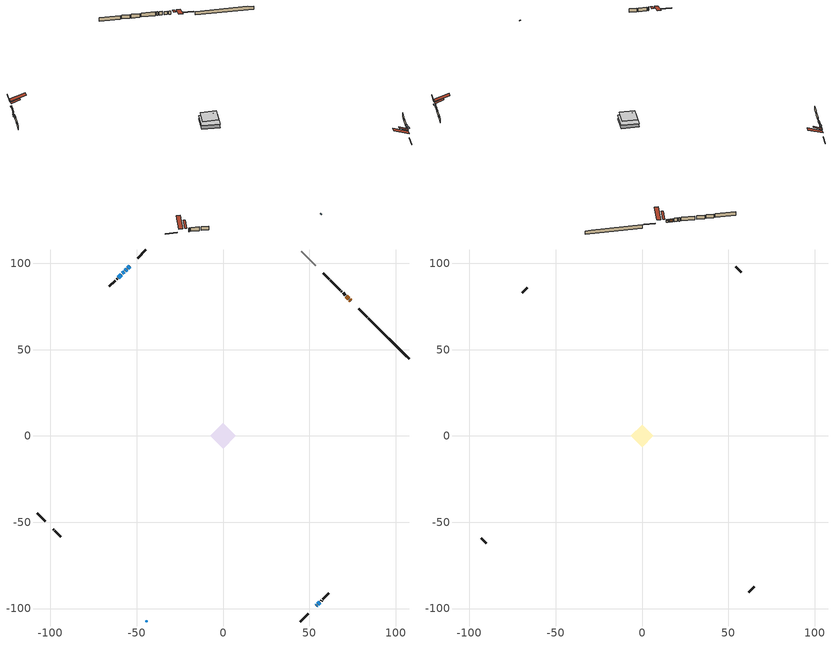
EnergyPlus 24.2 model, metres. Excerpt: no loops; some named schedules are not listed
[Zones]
conditioned space
 floor adiabatic (AdiabaticFloorConstruction): -7.49,0 0,7.49 7.49,0 0,-7.49 z0.45
 floor foundation (Slab1 construction): -7.49,0 0,7.49 7.49,0 0,-7.49 z-1.91
 wall outside (RimJoist1 construction): 44.65,-107.78 49.48,-102.95 / -107.78,-44.65 -102.95,-49.48 / -44.65,107.78 -49.48,102.95 / 83.53,68.9 78.69,73.74 z0.45:0.75
 wall outside (AdiabaticWallConstruction 1): 72.77,79.66 71.46,80.98 z0.45:2.48
 wall outside (AdiabaticWallConstruction): -54.08,98.35 -55.11,97.32 z0.45:1.59; -55.76,96.67 -56.57,95.86 z0.45:2.2; -57.23,95.2 -58.25,94.18 z0.45:1.47; 54.08,-98.35 54.26,-98.17 z0.45:2.48; 54.92,-97.51 56.14,-96.29 z0.45:2.18; -58.91,93.52 -60.71,91.72 z0.45:0.81
 wall outside (Wall2 construction): 56.8,-95.63 57.11,-95.32 / -98.35,-54.08 -98.04,-54.39 / -61.37,91.07 -61.67,90.76 / 68.9,83.53 68.59,83.84 z0.45:2.89
 wall outside (Wall4 construction): 57.77,-94.67 61.21,-91.22 / -97.38,-55.05 -93.94,-58.49 / -62.33,90.1 -65.77,86.66 / 61.57,90.86 58.13,94.3 z0.45:2.89
 wall foundation (FoundationWall1 construction): 84.18,68.25,-1.91 84.18,68.25,0.45 105.42,47.01,0.45 105.42,47.01,0.18 107.78,44.65,0.18 107.78,44.65,-1.91
 wall othersidecoefficients (AdiabaticWallConstruction 1): 74.09,78.34 73.43,79 z0.45:2.48
 wall othersidecoefficients (Wall1 construction): 70.8,81.63 69.56,82.87 z0.45:2.89
 wall othersidecoefficients (Wall3 construction): 67.94,84.49 62.23,90.2 z0.45:2.89
 wall adiabatic (Wall7 construction): 53.72,98.71 45.3,107.13 z0.45:2.89
 window (WindowConstruction): -54.08,98.35 -55.11,97.32 z0.45:1.59
 window (WindowConstruction 1): -55.76,96.67 -56.57,95.86 z0.45:2.2
 window (WindowConstruction 2): -57.23,95.2 -58.25,94.18 z0.45:1.46
 window (WindowConstruction 3): 54.08,-98.35 54.26,-98.17 z0.45:2.48
 window (WindowConstruction 4): 54.92,-97.51 56.14,-96.29 z0.45:2.18
 window (WindowConstruction 5): -58.91,93.52 -60.71,91.72 z0.45:0.81
 door inside (Door): 74.09,78.34 73.43,79 z0.45:2.48
 door (Door 1): 72.77,79.66 71.46,80.97 z0.45:2.48
 ceiling adiabatic (AdiabaticFloorConstruction): 0,-7.49 7.49,0 0,7.49 -7.49,0 z0.45
 roof outside (AdiabaticRoofConstruction): -43.94,-107.79,2.89 -43.94,-107.11,3.11 -44.65,-107.11,3.11 -44.65,-107.79,2.89
 skylight (SkylightConstruction): -43.94,-107.78,2.89 -43.94,-107.11,3.11 -44.65,-107.11,3.11 -44.65,-107.78,2.89
attic - vented
 floor to conditioned space (Floor1 construction Reversed): -6.47,0 0,6.47 6.47,0 0,-6.47 z2.89
 floor to conditioned space (Floor2 construction Reversed): -3.76,0 0,3.76 3.76,0 0,-3.76 z2.89
 wall outside (Wall5 construction): 61.87,-90.57 64.96,-87.47 / -93.28,-59.15 -90.18,-62.25 / -66.43,86 -69.53,82.9 / 57.47,94.96 54.37,98.06 z0.45:2.89
 roof outside (Roof1 construction): 51.8,-100.63,2.89 45.5,-94.32,5.86 43.84,-95.98,5.86 50.14,-102.29,2.89; -100.63,-51.8,2.89 -94.32,-45.5,5.86 -95.98,-43.84,5.86 -102.29,-50.14,2.89; -51.8,100.63,2.89 -45.5,94.32,5.86 -43.84,95.98,5.86 -50.14,102.29,2.89; 76.37,76.06,2.89 70.07,69.76,5.86 71.73,68.09,5.86 78.03,74.4,2.89
 roof outside (Roof2 construction): 53.43,-99,2.89 49.86,-95.43,4.99 48.89,-96.4,4.99 52.46,-99.97,2.89; -99,-53.43,2.89 -95.43,-49.86,4.99 -96.4,-48.89,4.99 -99.97,-52.46,2.89; -53.43,99,2.89 -49.86,95.43,4.99 -48.89,96.4,4.99 -52.46,99.97,2.89; 74.75,77.68,2.89 71.18,74.11,4.99 72.14,73.15,4.99 75.71,76.72,2.89
shading: -55.21,97.22 -53.98,98.45 -54.41,98.88 -55.64,97.65 z1.74; -56.68,95.75 -55.66,96.77 -56.09,97.2 -57.11,96.18 z2.35; -58.68,93.75 -56.8,95.63 -57.01,95.84 -58.9,93.96 z2.07; 54.59,-97.84 53.76,-98.67 54.62,-99.53 55.45,-98.7 z2.94; 56.57,-95.86 54.49,-97.94 54.92,-98.37 57,-96.29 z2.79; -60.81,91.62 -58.8,93.63 -59.24,94.06 -61.24,92.05 z0.96
[Building]
Building 1: Terrain=Suburbs
[Site:Location]
Edmonton Intl AP_AB: Latitude {deg}=53.31; Longitude {deg}=-113.58; Time Zone {hr}=-7; Elevation {m}=723; Keep Site Location Information=Yes
[Site:GroundTemperature:Shallow]
-1.56185, -3.61833, -3.78302, -2.80711, 1.11059, 5.01004, 8.39065, 10.5322, 10.7141, 8.97234, 5.67794, 1.89811
[Site:WaterMainsTemperature]
Calculation Method=Schedule; Temperature Schedule=mains temperature schedule
[Material] Roughness=Rough; Thermal Absorptance=0.9
Name | Thickness {m} | Conductivity {W/m-K} | Density {kg/m3} | Specific Heat {J/kg-K} | Solar Absorptance | Visible Absorptance
asphalt or fiberglass shingles | 0.00635 | 0.162714 | 1121.4 | 1465.45 | 0.4 | 0.4
asphalt or fiberglass shingles 1 | 0.00635 | 0.162714 | 1121.4 | 1465.45 | 0.7 | 0.7
ceiling loosefill ins | 0.254 | 0.0480833 | 16.02 | 1046.75 | 0.7 | 0.7
ceiling stud and cavity | 0.1397 | 0.119125 | 65.682 | 1177.47 | 0.7 | 0.7
ceiling stud and cavity 1 | 0.1397 | 0.171725 | 65.682 | 1177.47 | 0.7 | 0.7
concrete 4.0 in. | 0.1016 | 1.803125 | 2242.8 | 837.4 | 0.7 | 0.7
concrete 8.0 in. | 0.2032 | 1.803125 | 2242.8 | 837.4 | 0.7 | 0.7
door material | 0.04445 | 0.0493698 | 512.64 | 1214.23 | 0.7 | 0.7
door material 1 | 0.04445 | 0.0451087 | 512.64 | 1214.23 | 0.7 | 0.7
exterior vertical ins | 0.0457286 | 0.029427 | 32.04 | 1214.23 | 0.7 | 0.7
floor covering | 0.0127 | 0.0433444 | 54.468 | 1339.84 | 0.6 | 0.6
floor rigid ins; roof rigid ins; wall rigid ins 2 | 0.512978 | 0.029427 | 32.04 | 1214.23 | 0.7 | 0.7
floor stud and cavity | 0.1397 | 1.75129 | 37.0049 | 1207.88 | 0.7 | 0.7
furniture material conditioned space 1 | 0.1524 | 0.115458 | 640.8 | 1214.23 | 0.6 | 0.6
gypsum board | 0.0127 | 0.160291 | 801 | 837.4 | 0.6 | 0.6
gypsum board 1 | 0.0127 | 0.160291 | 801 | 837.4 | 0.7 | 0.7
osb sheathing 0.5 in. | 0.0127 | 0.115458 | 512.64 | 1214.23 | 0.7 | 0.7
osb sheathing 0.75 in. | 0.01905 | 0.115458 | 512.64 | 1214.23 | 0.7 | 0.7
osb sheathing 2.0 in. | 0.0508 | 0.115458 | 512.64 | 1214.23 | 0.7 | 0.7
rim joist stud and cavity | 0.0508 | 0.029095 | 125.044 | 1163.47 | 0.6 | 0.6
roof stud and cavity | 0.18415 | 1.78685 | 37.0049 | 1207.88 | 0.6 | 0.6
wall rigid ins | 0.051816 | 0.029427 | 32.04 | 1214.23 | 0.4 | 0.4
wall rigid ins 1 | 0.051816 | 0.029427 | 32.04 | 1214.23 | 0.7 | 0.7
wall stud and cavity | 0.1397 | 0.380452 | 139.0536 | 1170.24 | 0.7 | 0.7
wall stud and cavity 1 | 0.1397 | 0.443252 | 139.0536 | 1170.24 | 0.7 | 0.7
wall stud and cavity 2 | 0.1397 | 0.203672 | 139.0536 | 1170.24 | 0.7 | 0.7
wall stud and cavity 3 | 0.1397 | 0.239698 | 139.0536 | 1170.24 | 0.7 | 0.7
wall stud and cavity 4 | 0.0889 | 6.9971 | 50.32683 | 1063.81 | 0.6 | 0.6
wall stud and cavity 5 | 0.1397 | 0.187322 | 139.0536 | 1170.24 | 0.7 | 0.7
wall stud and cavity 6 | 0.0889 | 0.380278 | 52.3479 | 1209.89 | 0.7 | 0.7
wall stud and cavity 7 | 0.0889 | 0.391764 | 83.0341 | 1211.67 | 0.7 | 0.7
wood siding | 0.0254 | 0.102417 | 544.68 | 1172.36 | 0.4 | 0.4
wood siding 1 | 0.00254 | 0.102417 | 544.68 | 1172.36 | 0.4 | 0.4
wood siding 2; wood siding 3; wood siding 4 | 0.0254 | 0.102417 | 544.68 | 1172.36 | 0.7 | 0.7
[WindowMaterial:SimpleGlazingSystem]
Name | U-Factor {W/m2-K} | Solar Heat Gain Coefficient
SkylightMaterial | 4.01772 | 0.27
WindowMaterial | 2.20817 | 0.54
WindowMaterial 1 | 2.09007 | 0.63
WindowMaterial 2 | 2.21783 | 0.53
WindowMaterial 3 | 2.25246 | 0.47
WindowMaterial 4 | 2.07474 | 0.65
WindowMaterial 5 | 5.89604 | 0.46
[Construction]
AdiabaticFloorConstruction: floor stud and cavity, floor rigid ins, osb sheathing 0.75 in., floor covering
AdiabaticRoofConstruction: asphalt or fiberglass shingles 1, roof rigid ins, osb sheathing 0.75 in., roof stud and cavity
AdiabaticWallConstruction: wood siding 3, wall rigid ins 2, wall stud and cavity 6, gypsum board
AdiabaticWallConstruction 1: wood siding 4, wall rigid ins 2, wall stud and cavity 6, gypsum board
Door: door material
Door 1: door material 1
Floor1 construction Reversed: gypsum board, ceiling stud and cavity, ceiling loosefill ins
Floor2 construction Reversed: gypsum board, ceiling stud and cavity 1, ceiling loosefill ins
FoundationWall1 construction: concrete 8.0 in., gypsum board 1
furniture construction conditioned space 1: furniture material conditioned space 1
PartitionWallConstruction: gypsum board, wall stud and cavity 7, gypsum board
RimJoist1 construction: wood siding 2, osb sheathing 2.0 in., rim joist stud and cavity
Roof1 construction; Roof2 construction: asphalt or fiberglass shingles
SkylightConstruction: SkylightMaterial
Slab1 construction: concrete 4.0 in.
Wall1 construction: wall rigid ins, osb sheathing 0.5 in., wall stud and cavity, gypsum board
Wall2 construction: wood siding, wall rigid ins 1, osb sheathing 0.5 in., wall stud and cavity 1, gypsum board
Wall3 construction: wall rigid ins, osb sheathing 0.5 in., wall stud and cavity 2, gypsum board
Wall4 construction: wood siding, wall rigid ins 1, osb sheathing 0.5 in., wall stud and cavity 3, gypsum board
Wall5 construction: wood siding 1, wall stud and cavity 4
Wall7 construction: wall rigid ins, osb sheathing 0.5 in., wall stud and cavity 5, gypsum board
WindowConstruction: WindowMaterial
WindowConstruction 1: WindowMaterial 1
WindowConstruction 2: WindowMaterial 2
WindowConstruction 3: WindowMaterial 3
WindowConstruction 4: WindowMaterial 4
WindowConstruction 5: WindowMaterial 5
[Zone] Multiplier=1; Part of Total Floor Area=Yes
Name | Volume {m3}
attic - vented | 69.8199
conditioned space | 583.7
[Space]
Name | Zone | Volume {m3}
attic - vented 1 | attic - vented | 69.8199
conditioned space 1 | conditioned space | 583.7
[ZoneInfiltration:EffectiveLeakageArea]
infil attic - vented 1: Zone or Space=attic - vented 1; Schedule=Always On Discrete; Effective Air Leakage Area {cm2}=3895.31; Stack Coefficient=0.000376243; Wind Coefficient=1.31055e-05
[ZoneMixing]
whole house fan mix: Zone or Space=attic - vented; Schedule=Always On Continuous; Design Flow Rate Calculation Method=Flow/Zone; Design Flow Rate {m3/s}=0; Source Zone or Space=conditioned space
[SurfaceProperty:ExposedFoundationPerimeter]
Slab1: Exposed Perimeter Calculation Method=TotalExposedPerimeter; Total Exposed Perimeter {m}=33.376
[SurfaceProperty:OtherSideCoefficients]
other non-freezing space: Combined Convective/Radiative Film Coefficient {W/m2-K}=8.35; Constant Temperature Coefficient=1; External Dry-Bulb Temperature Coefficient=0; Ground Temperature Coefficient=0; Wind Speed Coefficient=0; Zone Air Temperature Coefficient=0; Constant Temperature Schedule=other non-freezing space; Previous Other Side Temperature Coefficient=0
[InternalMass] Zone or ZoneList=conditioned space; Space or SpaceList=conditioned space 1
Name | Construction | Surface Area {m2}
furniture mass conditioned space 1 | furniture construction conditioned space 1 | 89.6797
partition wall mass | PartitionWallConstruction | 224.199
[Lights]
interior lighting: Zone or ZoneList or Space or SpaceList=conditioned space 1; Schedule=interior lighting schedule; Design Level Calculation Method=LightingLevel; Lighting Level {W}=343.2; Return Air Fraction=0; Fraction Radiant=0.6; Fraction Visible=0.2; Fraction Replaceable=1
[People]
occupants: Zone or ZoneList or Space or SpaceList=conditioned space 1; Number of People Schedule=occupants schedule; Number of People Calculation Method=People; Number of People=3; Fraction Radiant=0.314171; Sensible Heat Fraction=0.56303; Activity Level Schedule=occupants activity schedule; Carbon Dioxide Generation Rate {m3/s-W}=0; Enable ASHRAE 55 Comfort Warnings=No; Mean Radiant Temperature Calculation Type=EnclosureAveraged
[ElectricEquipment] Zone or ZoneList or Space or SpaceList=conditioned space 1; Design Level Calculation Method=EquipmentLevel
Name | Schedule | Design Level {W} | Fraction Latent | Fraction Radiant | Fraction Lost
clothes dryer | clothes dryer schedule | 140.772 | 0.015 | 0.081 | 0.85
clothes washer | clothes washer schedule | 32.1985 | 0.03 | 0.162 | 0.7
cooking range | cooking range schedule | 208.969 | 0.08 | 0.432 | 0.2
dishwasher | dishwasher schedule | 66.8632 | 0.3 | 0.18 | 0.4
fridge | fridge schedule | 72.9452 | 0 | 0.6 | 0
mech vent bath fan 0 | mech vent bath fan 0 schedule | 50.2 | 0 | 0 | 1
mech vent bath fan 1 | mech vent bath fan 1 schedule | 50.2 | 0 | 0 | 1
mech vent house fan | mech vent house fan schedule | 0 | 0 | 0 | 1
mech vent house fan cfis | mech vent house fan cfis schedule | 0 | 0 | 0 | 0
mech vent range fan 0 | mech vent range fan 0 schedule | 57 | 0 | 0 | 1
misc plug loads | misc plug loads schedule | 494.7 | 0.045 | 0.513 | 0.1
whole house fan | Always On Discrete | 0 | 0 | 0 | 1
[OtherEquipment] Zone or ZoneList or Space or SpaceList=conditioned space 1; Design Level Calculation Method=EquipmentLevel
Name | Fuel Type | Schedule | Design Level {W} | Fraction Latent | Fraction Radiant | Fraction Lost
clothes dryer 1 | Electricity | clothes dryer schedule | 0 | 0.015 | 0.081 | 0.85
cooking range 1 | Electricity | cooking range schedule | 0 | 0.08 | 0.432 | 0.2
general water use latent | None | general water use schedule | 59.3978 | 1 | 0 | 0
general water use sensible | None | general water use schedule | -58.539 | 0 | 0.6 | 0
mech vent house fan latent load | None | Always On Discrete | 0 | 1 | 0 | 0
mech vent house fan sensible load | None | Always On Discrete | 0 | 0 | 0 | 0
water heater energy adjustment1 | NaturalGas | Always On Discrete | 0.01 | 0 | 0 | 1
[ZoneInfiltration:DesignFlowRate] Zone or ZoneList or Space or SpaceList=conditioned space 1; Schedule=Always On Discrete; Design Flow Rate Calculation Method=Flow/Zone; Design Flow Rate {m3/s}=0
infil flow; natural vent flow; whole house fan flow
[Foundation:Kiva]
Foundation Kiva 1: Initial Indoor Air Temperature {C}=18; Wall Height Above Grade {m}=0.450007; Wall Depth Below Slab {m}=0.2032; Custom Block Material Name 1=exterior vertical ins; Custom Block Depth 1 {m}=2.36001; Custom Block X Position 1 {m}=0.2159; Custom Block Z Position 1 {m}=0
[Foundation:Kiva:Settings]
Soil Conductivity {W/m-K}=0.849921; Soil Density {kg/m3}=1842.3; Soil Specific Heat {J/kg-K}=418.7; Ground Solar Absorptivity=0.9; Ground Thermal Absorptivity=0.9; Ground Surface Roughness {m}=0.03; Far-Field Width {m}=40; Deep-Ground Boundary Condition=ZeroFlux; Deep-Ground Depth {m}=40; Minimum Cell Dimension {m}=0.2; Maximum Cell Growth Coefficient=3; Simulation Timestep=Timestep
[Exterior:Lights]
exterior lighting: Schedule=exterior lighting schedule; Design Level {W}=75.6
[Schedule:Constant]
Name | Hourly Value
Always On Continuous; mech vent house fan schedule; mech vent house fan cfis schedule; Always On Discrete | 1
other non-freezing space; fridge schedule | 0
occupants activity schedule | 117.228
[Schedule:Week:Daily]
interior lighting schedule Week Rule - Jan1-Jan27: interior lighting schedule day, interior lighting schedule day, interior lighting schedule day, interior lighting schedule day, interior lighting schedule day, interior lighting schedule day, interior lighting schedule day, interior lighting schedule default day, interior lighting schedule default day, interior lighting schedule default day, interior lighting schedule default day, interior lighting schedule default day
interior lighting schedule Week Rule - Jan28-Feb3: interior lighting schedule day, interior lighting schedule day, interior lighting schedule day, interior lighting schedule day, interior lighting schedule day 1, interior lighting schedule day 1, interior lighting schedule day 1, interior lighting schedule default day, interior lighting schedule default day, interior lighting schedule default day, interior lighting schedule default day, interior lighting schedule default day
interior lighting schedule Week Rule - Feb4-Feb24: interior lighting schedule day 1, interior lighting schedule day 1, interior lighting schedule day 1, interior lighting schedule day 1, interior lighting schedule day 1, interior lighting schedule day 1, interior lighting schedule day 1, interior lighting schedule default day, interior lighting schedule default day, interior lighting schedule default day, interior lighting schedule default day, interior lighting schedule default day
interior lighting schedule Week Rule - Feb25-Mar3: interior lighting schedule day 1, interior lighting schedule day 1, interior lighting schedule day 1, interior lighting schedule day 1, interior lighting schedule day 2, interior lighting schedule day 2, interior lighting schedule day 2, interior lighting schedule default day, interior lighting schedule default day, interior lighting schedule default day, interior lighting schedule default day, interior lighting schedule default day
interior lighting schedule Week Rule - Mar4-Mar31: interior lighting schedule day 2, interior lighting schedule day 2, interior lighting schedule day 2, interior lighting schedule day 2, interior lighting schedule day 2, interior lighting schedule day 2, interior lighting schedule day 2, interior lighting schedule default day, interior lighting schedule default day, interior lighting schedule default day, interior lighting schedule default day, interior lighting schedule default day
interior lighting schedule Week Rule - Apr1-Apr28: interior lighting schedule day 3, interior lighting schedule day 3, interior lighting schedule day 3, interior lighting schedule day 3, interior lighting schedule day 3, interior lighting schedule day 3, interior lighting schedule day 3, interior lighting schedule default day, interior lighting schedule default day, interior lighting schedule default day, interior lighting schedule default day, interior lighting schedule default day
interior lighting schedule Week Rule - Apr29-May5: interior lighting schedule day 3, interior lighting schedule day 3, interior lighting schedule day 4, interior lighting schedule day 4, interior lighting schedule day 4, interior lighting schedule day 4, interior lighting schedule day 4, interior lighting schedule default day, interior lighting schedule default day, interior lighting schedule default day, interior lighting schedule default day, interior lighting schedule default day
interior lighting schedule Week Rule - May6-May26: interior lighting schedule day 4, interior lighting schedule day 4, interior lighting schedule day 4, interior lighting schedule day 4, interior lighting schedule day 4, interior lighting schedule day 4, interior lighting schedule day 4, interior lighting schedule default day, interior lighting schedule default day, interior lighting schedule default day, interior lighting schedule default day, interior lighting schedule default day
interior lighting schedule Week Rule - May27-Jun2: interior lighting schedule day 4, interior lighting schedule day 4, interior lighting schedule day 4, interior lighting schedule day 4, interior lighting schedule day 4, interior lighting schedule day 5, interior lighting schedule day 5, interior lighting schedule default day, interior lighting schedule default day, interior lighting schedule default day, interior lighting schedule default day, interior lighting schedule default day
interior lighting schedule Week Rule - Jun3-Jun30: interior lighting schedule day 5, interior lighting schedule day 5, interior lighting schedule day 5, interior lighting schedule day 5, interior lighting schedule day 5, interior lighting schedule day 5, interior lighting schedule day 5, interior lighting schedule default day, interior lighting schedule default day, interior lighting schedule default day, interior lighting schedule default day, interior lighting schedule default day
interior lighting schedule Week Rule - Jul1-Jul28: interior lighting schedule day 6, interior lighting schedule day 6, interior lighting schedule day 6, interior lighting schedule day 6, interior lighting schedule day 6, interior lighting schedule day 6, interior lighting schedule day 6, interior lighting schedule default day, interior lighting schedule default day, interior lighting schedule default day, interior lighting schedule default day, interior lighting schedule default day
interior lighting schedule Week Rule - Jul29-Aug4: interior lighting schedule day 6, interior lighting schedule day 6, interior lighting schedule day 6, interior lighting schedule day 7, interior lighting schedule day 7, interior lighting schedule day 7, interior lighting schedule day 7, interior lighting schedule default day, interior lighting schedule default day, interior lighting schedule default day, interior lighting schedule default day, interior lighting schedule default day
interior lighting schedule Week Rule - Aug5-Aug25: interior lighting schedule day 7, interior lighting schedule day 7, interior lighting schedule day 7, interior lighting schedule day 7, interior lighting schedule day 7, interior lighting schedule day 7, interior lighting schedule day 7, interior lighting schedule default day, interior lighting schedule default day, interior lighting schedule default day, interior lighting schedule default day, interior lighting schedule default day
interior lighting schedule Week Rule - Aug26-Sep1: interior lighting schedule day 7, interior lighting schedule day 7, interior lighting schedule day 7, interior lighting schedule day 7, interior lighting schedule day 7, interior lighting schedule day 7, interior lighting schedule day 8, interior lighting schedule default day, interior lighting schedule default day, interior lighting schedule default day, interior lighting schedule default day, interior lighting schedule default day
interior lighting schedule Week Rule - Sep2-Sep29: interior lighting schedule day 8, interior lighting schedule day 8, interior lighting schedule day 8, interior lighting schedule day 8, interior lighting schedule day 8, interior lighting schedule day 8, interior lighting schedule day 8, interior lighting schedule default day, interior lighting schedule default day, interior lighting schedule default day, interior lighting schedule default day, interior lighting schedule default day
interior lighting schedule Week Rule - Sep30-Oct6: interior lighting schedule day 8, interior lighting schedule day 9, interior lighting schedule day 9, interior lighting schedule day 9, interior lighting schedule day 9, interior lighting schedule day 9, interior lighting schedule day 9, interior lighting schedule default day, interior lighting schedule default day, interior lighting schedule default day, interior lighting schedule default day, interior lighting schedule default day
interior lighting schedule Week Rule - Oct7-Oct27: interior lighting schedule day 9, interior lighting schedule day 9, interior lighting schedule day 9, interior lighting schedule day 9, interior lighting schedule day 9, interior lighting schedule day 9, interior lighting schedule day 9, interior lighting schedule default day, interior lighting schedule default day, interior lighting schedule default day, interior lighting schedule default day, interior lighting schedule default day
interior lighting schedule Week Rule - Oct28-Nov3: interior lighting schedule day 9, interior lighting schedule day 9, interior lighting schedule day 9, interior lighting schedule day 9, interior lighting schedule day 10, interior lighting schedule day 10, interior lighting schedule day 10, interior lighting schedule default day, interior lighting schedule default day, interior lighting schedule default day, interior lighting schedule default day, interior lighting schedule default day
interior lighting schedule Week Rule - Nov4-Nov24: interior lighting schedule day 10, interior lighting schedule day 10, interior lighting schedule day 10, interior lighting schedule day 10, interior lighting schedule day 10, interior lighting schedule day 10, interior lighting schedule day 10, interior lighting schedule default day, interior lighting schedule default day, interior lighting schedule default day, interior lighting schedule default day, interior lighting schedule default day
interior lighting schedule Week Rule - Nov25-Dec1: interior lighting schedule day 10, interior lighting schedule day 10, interior lighting schedule day 10, interior lighting schedule day 10, interior lighting schedule day 10, interior lighting schedule day 10, interior lighting schedule day 11, interior lighting schedule default day, interior lighting schedule default day, interior lighting schedule default day, interior lighting schedule default day, interior lighting schedule default day
interior lighting schedule Week Rule - Dec2-Dec31: interior lighting schedule day 11, interior lighting schedule day 11, interior lighting schedule day 11, interior lighting schedule day 11, interior lighting schedule day 11, interior lighting schedule day 11, interior lighting schedule day 11, interior lighting schedule default day, interior lighting schedule default day, interior lighting schedule default day, interior lighting schedule default day, interior lighting schedule default day
occupants schedule Week Rule - Jan1-Dec31: occupants schedule day, occupants schedule day, occupants schedule day, occupants schedule day, occupants schedule day, occupants schedule day, occupants schedule day, occupants schedule default day, occupants schedule default day, occupants schedule default day, occupants schedule default day, occupants schedule default day
clothes dryer schedule Week Rule - Jan1-Dec31: clothes dryer schedule day, clothes dryer schedule day, clothes dryer schedule day, clothes dryer schedule day, clothes dryer schedule day, clothes dryer schedule day, clothes dryer schedule day, clothes dryer schedule default day, clothes dryer schedule default day, clothes dryer schedule default day, clothes dryer schedule default day, clothes dryer schedule default day
clothes washer schedule Week Rule - Jan1-Dec31: clothes washer schedule day, clothes washer schedule day, clothes washer schedule day, clothes washer schedule day, clothes washer schedule day, clothes washer schedule day, clothes washer schedule day, clothes washer schedule default day, clothes washer schedule default day, clothes washer schedule default day, clothes washer schedule default day, clothes washer schedule default day
cooking range schedule Week Rule - Jan1-Dec31: cooking range schedule day, cooking range schedule day, cooking range schedule day, cooking range schedule day, cooking range schedule day, cooking range schedule day, cooking range schedule day, cooking range schedule default day, cooking range schedule default day, cooking range schedule default day, cooking range schedule default day, cooking range schedule default day
dishwasher schedule Week Rule - Jan1-Dec31: dishwasher schedule day, dishwasher schedule day, dishwasher schedule day, dishwasher schedule day, dishwasher schedule day, dishwasher schedule day, dishwasher schedule day, dishwasher schedule default day, dishwasher schedule default day, dishwasher schedule default day, dishwasher schedule default day, dishwasher schedule default day
mech vent bath fan 0 schedule Week Rule - Jan1-Dec31: mech vent bath fan 0 schedule day, mech vent bath fan 0 schedule day, mech vent bath fan 0 schedule day, mech vent bath fan 0 schedule day, mech vent bath fan 0 schedule day, mech vent bath fan 0 schedule day, mech vent bath fan 0 schedule day, mech vent bath fan 0 schedule default day, mech vent bath fan 0 schedule default day, mech vent bath fan 0 schedule default day, mech vent bath fan 0 schedule default day, mech vent bath fan 0 schedule default day
mech vent bath fan 1 schedule Week Rule - Jan1-Dec31: mech vent bath fan 1 schedule day, mech vent bath fan 1 schedule day, mech vent bath fan 1 schedule day, mech vent bath fan 1 schedule day, mech vent bath fan 1 schedule day, mech vent bath fan 1 schedule day, mech vent bath fan 1 schedule day, mech vent bath fan 1 schedule default day, mech vent bath fan 1 schedule default day, mech vent bath fan 1 schedule default day, mech vent bath fan 1 schedule default day, mech vent bath fan 1 schedule default day
mech vent range fan 0 schedule Week Rule - Jan1-Dec31: mech vent range fan 0 schedule day, mech vent range fan 0 schedule day, mech vent range fan 0 schedule day, mech vent range fan 0 schedule day, mech vent range fan 0 schedule day, mech vent range fan 0 schedule day, mech vent range fan 0 schedule day, mech vent range fan 0 schedule default day, mech vent range fan 0 schedule default day, mech vent range fan 0 schedule default day, mech vent range fan 0 schedule default day, mech vent range fan 0 schedule default day
misc plug loads schedule Week Rule - Jan1-Dec31: misc plug loads schedule day, misc plug loads schedule day, misc plug loads schedule day, misc plug loads schedule day, misc plug loads schedule day, misc plug loads schedule day, misc plug loads schedule day, misc plug loads schedule default day, misc plug loads schedule default day, misc plug loads schedule default day, misc plug loads schedule default day, misc plug loads schedule default day
general water use schedule Week Rule - Jan1-Dec31: general water use schedule day, general water use schedule day, general water use schedule day, general water use schedule day, general water use schedule day, general water use schedule day, general water use schedule day, general water use schedule default day, general water use schedule default day, general water use schedule default day, general water use schedule default day, general water use schedule default day
exterior lighting schedule Week Rule - Jan1-Jan27: exterior lighting schedule day, exterior lighting schedule day, exterior lighting schedule day, exterior lighting schedule day, exterior lighting schedule day, exterior lighting schedule day, exterior lighting schedule day, exterior lighting schedule default day, exterior lighting schedule default day, exterior lighting schedule default day, exterior lighting schedule default day, exterior lighting schedule default day
exterior lighting schedule Week Rule - Jan28-Feb3: exterior lighting schedule day, exterior lighting schedule day, exterior lighting schedule day, exterior lighting schedule day, exterior lighting schedule day 1, exterior lighting schedule day 1, exterior lighting schedule day 1, exterior lighting schedule default day, exterior lighting schedule default day, exterior lighting schedule default day, exterior lighting schedule default day, exterior lighting schedule default day
exterior lighting schedule Week Rule - Feb4-Feb24: exterior lighting schedule day 1, exterior lighting schedule day 1, exterior lighting schedule day 1, exterior lighting schedule day 1, exterior lighting schedule day 1, exterior lighting schedule day 1, exterior lighting schedule day 1, exterior lighting schedule default day, exterior lighting schedule default day, exterior lighting schedule default day, exterior lighting schedule default day, exterior lighting schedule default day
exterior lighting schedule Week Rule - Feb25-Mar3: exterior lighting schedule day 1, exterior lighting schedule day 1, exterior lighting schedule day 1, exterior lighting schedule day 1, exterior lighting schedule day 2, exterior lighting schedule day 2, exterior lighting schedule day 2, exterior lighting schedule default day, exterior lighting schedule default day, exterior lighting schedule default day, exterior lighting schedule default day, exterior lighting schedule default day
exterior lighting schedule Week Rule - Mar4-Mar31: exterior lighting schedule day 2, exterior lighting schedule day 2, exterior lighting schedule day 2, exterior lighting schedule day 2, exterior lighting schedule day 2, exterior lighting schedule day 2, exterior lighting schedule day 2, exterior lighting schedule default day, exterior lighting schedule default day, exterior lighting schedule default day, exterior lighting schedule default day, exterior lighting schedule default day
exterior lighting schedule Week Rule - Apr1-Apr28: exterior lighting schedule day 3, exterior lighting schedule day 3, exterior lighting schedule day 3, exterior lighting schedule day 3, exterior lighting schedule day 3, exterior lighting schedule day 3, exterior lighting schedule day 3, exterior lighting schedule default day, exterior lighting schedule default day, exterior lighting schedule default day, exterior lighting schedule default day, exterior lighting schedule default day
exterior lighting schedule Week Rule - Apr29-May5: exterior lighting schedule day 3, exterior lighting schedule day 3, exterior lighting schedule day 4, exterior lighting schedule day 4, exterior lighting schedule day 4, exterior lighting schedule day 4, exterior lighting schedule day 4, exterior lighting schedule default day, exterior lighting schedule default day, exterior lighting schedule default day, exterior lighting schedule default day, exterior lighting schedule default day
exterior lighting schedule Week Rule - May6-May26: exterior lighting schedule day 4, exterior lighting schedule day 4, exterior lighting schedule day 4, exterior lighting schedule day 4, exterior lighting schedule day 4, exterior lighting schedule day 4, exterior lighting schedule day 4, exterior lighting schedule default day, exterior lighting schedule default day, exterior lighting schedule default day, exterior lighting schedule default day, exterior lighting schedule default day
exterior lighting schedule Week Rule - May27-Jun2: exterior lighting schedule day 4, exterior lighting schedule day 4, exterior lighting schedule day 4, exterior lighting schedule day 4, exterior lighting schedule day 4, exterior lighting schedule day 5, exterior lighting schedule day 5, exterior lighting schedule default day, exterior lighting schedule default day, exterior lighting schedule default day, exterior lighting schedule default day, exterior lighting schedule default day
exterior lighting schedule Week Rule - Jun3-Jun30: exterior lighting schedule day 5, exterior lighting schedule day 5, exterior lighting schedule day 5, exterior lighting schedule day 5, exterior lighting schedule day 5, exterior lighting schedule day 5, exterior lighting schedule day 5, exterior lighting schedule default day, exterior lighting schedule default day, exterior lighting schedule default day, exterior lighting schedule default day, exterior lighting schedule default day
exterior lighting schedule Week Rule - Jul1-Jul28: exterior lighting schedule day 6, exterior lighting schedule day 6, exterior lighting schedule day 6, exterior lighting schedule day 6, exterior lighting schedule day 6, exterior lighting schedule day 6, exterior lighting schedule day 6, exterior lighting schedule default day, exterior lighting schedule default day, exterior lighting schedule default day, exterior lighting schedule default day, exterior lighting schedule default day
exterior lighting schedule Week Rule - Jul29-Aug4: exterior lighting schedule day 6, exterior lighting schedule day 6, exterior lighting schedule day 6, exterior lighting schedule day 7, exterior lighting schedule day 7, exterior lighting schedule day 7, exterior lighting schedule day 7, exterior lighting schedule default day, exterior lighting schedule default day, exterior lighting schedule default day, exterior lighting schedule default day, exterior lighting schedule default day
[Schedule:Year]
interior lighting schedule: interior lighting schedule Week Rule - Jan1-Jan27, 1, 1, 1, 27, interior lighting schedule Week Rule - Jan28-Feb3, 1, 28, 2, 3, interior lighting schedule Week Rule - Feb4-Feb24, 2, 4, 2, 24, interior lighting schedule Week Rule - Feb25-Mar3, 2, 25, 3, 3, interior lighting schedule Week Rule - Mar4-Mar31, 3, 4, 3, 31, interior lighting schedule Week Rule - Apr1-Apr28, 4, 1, 4, 28, interior lighting schedule Week Rule - Apr29-May5, 4, 29, 5, 5, interior lighting schedule Week Rule - May6-May26, 5, 6, 5, 26, interior lighting schedule Week Rule - May27-Jun2, 5, 27, 6, 2, interior lighting schedule Week Rule - Jun3-Jun30, 6, 3, 6, 30, interior lighting schedule Week Rule - Jul1-Jul28, 7, 1, 7, 28, interior lighting schedule Week Rule - Jul29-Aug4, 7, 29, 8, 4, interior lighting schedule Week Rule - Aug5-Aug25, 8, 5, 8, 25, interior lighting schedule Week Rule - Aug26-Sep1, 8, 26, 9, 1, interior lighting schedule Week Rule - Sep2-Sep29, 9, 2, 9, 29, interior lighting schedule Week Rule - Sep30-Oct6, 9, 30, 10, 6, interior lighting schedule Week Rule - Oct7-Oct27, 10, 7, 10, 27, interior lighting schedule Week Rule - Oct28-Nov3, 10, 28, 11, 3, interior lighting schedule Week Rule - Nov4-Nov24, 11, 4, 11, 24, interior lighting schedule Week Rule - Nov25-Dec1, 11, 25, 12, 1, interior lighting schedule Week Rule - Dec2-Dec31, 12, 2, 12, 31
occupants schedule: occupants schedule Week Rule - Jan1-Dec31, 1, 1, 12, 31
clothes dryer schedule: clothes dryer schedule Week Rule - Jan1-Dec31, 1, 1, 12, 31
clothes washer schedule: clothes washer schedule Week Rule - Jan1-Dec31, 1, 1, 12, 31
cooking range schedule: cooking range schedule Week Rule - Jan1-Dec31, 1, 1, 12, 31
dishwasher schedule: dishwasher schedule Week Rule - Jan1-Dec31, 1, 1, 12, 31
mech vent bath fan 0 schedule: mech vent bath fan 0 schedule Week Rule - Jan1-Dec31, 1, 1, 12, 31
mech vent bath fan 1 schedule: mech vent bath fan 1 schedule Week Rule - Jan1-Dec31, 1, 1, 12, 31
mech vent range fan 0 schedule: mech vent range fan 0 schedule Week Rule - Jan1-Dec31, 1, 1, 12, 31
misc plug loads schedule: misc plug loads schedule Week Rule - Jan1-Dec31, 1, 1, 12, 31
general water use schedule: general water use schedule Week Rule - Jan1-Dec31, 1, 1, 12, 31
exterior lighting schedule: exterior lighting schedule Week Rule - Jan1-Jan27, 1, 1, 1, 27, exterior lighting schedule Week Rule - Jan28-Feb3, 1, 28, 2, 3, exterior lighting schedule Week Rule - Feb4-Feb24, 2, 4, 2, 24, exterior lighting schedule Week Rule - Feb25-Mar3, 2, 25, 3, 3, exterior lighting schedule Week Rule - Mar4-Mar31, 3, 4, 3, 31, exterior lighting schedule Week Rule - Apr1-Apr28, 4, 1, 4, 28, exterior lighting schedule Week Rule - Apr29-May5, 4, 29, 5, 5, exterior lighting schedule Week Rule - May6-May26, 5, 6, 5, 26, exterior lighting schedule Week Rule - May27-Jun2, 5, 27, 6, 2, exterior lighting schedule Week Rule - Jun3-Jun30, 6, 3, 6, 30, exterior lighting schedule Week Rule - Jul1-Jul28, 7, 1, 7, 28, exterior lighting schedule Week Rule - Jul29-Aug4, 7, 29, 8, 4, exterior lighting schedule Week Rule - Aug5-Aug25, 8, 5, 8, 25, exterior lighting schedule Week Rule - Aug26-Sep1, 8, 26, 9, 1, exterior lighting schedule Week Rule - Sep2-Sep29, 9, 2, 9, 29, exterior lighting schedule Week Rule - Sep30-Oct6, 9, 30, 10, 6, exterior lighting schedule Week Rule - Oct7-Oct27, 10, 7, 10, 27, exterior lighting schedule Week Rule - Oct28-Nov3, 10, 28, 11, 3, exterior lighting schedule Week Rule - Nov4-Nov24, 11, 4, 11, 24, exterior lighting schedule Week Rule - Nov25-Dec1, 11, 25, 12, 1, exterior lighting schedule Week Rule - Dec2-Dec31, 12, 2, 12, 31
[Schedule:Compact]
mains temperature schedule: Through: 01/01, For: AllDays, Until: 24:00, 3.97167, Through: 01/02, For: AllDays, Until: 24:00, 3.90778, Through: 01/03, For: AllDays, Until: 24:00, 3.84556, Through: 01/04, For: AllDays, Until: 24:00, 3.78389, Through: 01/05, For: AllDays, Until: 24:00, 3.72278, Through: 01/06, For: AllDays, Until: 24:00, 3.66278, Through: 01/07, For: AllDays, Until: 24:00, 3.60389, Through: 01/08, For: AllDays, Until: 24:00, 3.54556, Through: 01/09, For: AllDays, Until: 24:00, 3.48833, Through: 01/10, For: AllDays, Until: 24:00, 3.43167, Through: 01/11, For: AllDays, Until: 24:00, 3.37611, Through: 01/12, For: AllDays, Until: 24:00, 3.32167, Through: 01/13, For: AllDays, Until: 24:00, 3.26833, Through: 01/14, For: AllDays, Until: 24:00, 3.21556, Through: 01/15, For: AllDays, Until: 24:00, 3.16444, Through: 01/16, For: AllDays, Until: 24:00, 3.11389, Through: 01/17, For: AllDays, Until: 24:00, 3.06444, Through: 01/18, For: AllDays, Until: 24:00, 3.01611, Through: 01/19, For: AllDays, Until: 24:00, 2.96889, Through: 01/20, For: AllDays, Until: 24:00, 2.92278, Through: 01/21, For: AllDays, Until: 24:00, 2.87722, Through: 01/22, For: AllDays, Until: 24:00, 2.83333, Through: 01/23, For: AllDays, Until: 24:00, 2.79056, Through: 01/24, For: AllDays, Until: 24:00, 2.74889, Through: 01/25, For: AllDays, Until: 24:00, 2.70833, Through: 01/26, For: AllDays, Until: 24:00, 2.66889, Through: 01/27, For: AllDays, Until: 24:00, 2.63056, Through: 01/28, For: AllDays, Until: 24:00, 2.59333, Through: 01/29, For: AllDays, Until: 24:00, 2.55778, Through: 01/30, For: AllDays, Until: 24:00, 2.52278, Through: 01/31, For: AllDays, Until: 24:00, 2.48944, Through: 02/01, For: AllDays, Until: 24:00, 2.45722, Through: 02/02, For: AllDays, Until: 24:00, 2.42611, Through: 02/03, For: AllDays, Until: 24:00, 2.39667, Through: 02/04, For: AllDays, Until: 24:00, 2.36833, Through: 02/05, For: AllDays, Until: 24:00, 2.34111, Through: 02/06, For: AllDays, Until: 24:00, 2.315, Through: 02/07, For: AllDays, Until: 24:00, 2.29056, Through: 02/08, For: AllDays, Until: 24:00, 2.26722, Through: 02/09, For: AllDays, Until: 24:00, 2.245, Through: 02/10, For: AllDays, Until: 24:00, 2.22444, Through: 02/11, For: AllDays, Until: 24:00, 2.20444, Through: 02/12, For: AllDays, Until: 24:00, 2.18667, Through: 02/13, For: AllDays, Until: 24:00, 2.17, Through: 02/14, For: AllDays, Until: 24:00, 2.15444, Through: 02/15, For: AllDays, Until: 24:00, 2.14, Through: 02/16, For: AllDays, Until: 24:00, 2.12722, Through: 02/17, For: AllDays, Until: 24:00, 2.11556, Through: 02/18, For: AllDays, Until: 24:00, 2.10556, Through: 02/19, For: AllDays, Until: 24:00, 2.09667, Through: 02/20, For: AllDays, Until: 24:00, 2.08889, Through: 02/21, For: AllDays, Until: 24:00, 2.08278, Through: 02/22, For: AllDays, Until: 24:00, 2.07833, Through: 02/23, For: AllDays, Until: 24:00, 2.07444, Through: 02/24, For: AllDays, Until: 24:00, 2.07278, Through: 02/25, For: AllDays, Until: 24:00, 2.07167, Through: 02/26, For: AllDays, Until: 24:00, 2.07222, Through: 02/27, For: AllDays, Until: 24:00, 2.07444, Through: 02/28, For: AllDays, Until: 24:00, 2.07778, Through: 03/01, For: AllDays, Until: 24:00, 2.08222, Through: 03/02, For: AllDays, Until: 24:00, 2.08833, Through: 03/03, For: AllDays, Until: 24:00, 2.09556, Through: 03/04, For: AllDays, Until: 24:00, 2.10444, Through: 03/05, For: AllDays, Until: 24:00, 2.11444, Through: 03/06, For: AllDays, Until: 24:00, 2.12556, Through: 03/07, For: AllDays, Until: 24:00, 2.13833, Through: 03/08, For: AllDays, Until: 24:00, 2.15278, Through: 03/09, For: AllDays, Until: 24:00, 2.16778, Through: 03/10, For: AllDays, Until: 24:00, 2.18444, Through: 03/11, For: AllDays, Until: 24:00, 2.20278, Through: 03/12, For: AllDays, Until: 24:00, 2.22167, Through: 03/13, For: AllDays, Until: 24:00, 2.24278, Through: 03/14, For: AllDays, Until: 24:00, 2.26444, Through: 03/15, For: AllDays, Until: 24:00, 2.28778, Through: 03/16, For: AllDays, Until: 24:00, 2.31222, Through: 03/17, For: AllDays, Until: 24:00, 2.33778, Through: 03/18, For: AllDays, Until: 24:00, 2.365, Through: 03/19, For: AllDays, Until: 24:00, 2.39333, Through: 03/20, For: AllDays, Until: 24:00, 2.42278, Through: 03/21, For: AllDays, Until: 24:00, 2.45389, Through: 03/22, For: AllDays, Until: 24:00, 2.48611, Through: 03/23, For: AllDays, Until: 24:00, 2.51889, Through: 03/24, For: AllDays, Until: 24:00, 2.55389, Through: 03/25, For: AllDays, Until: 24:00, 2.58944, Through: 03/26, For: AllDays, Until: 24:00, 2.62611, Through: 03/27, For: AllDays, Until: 24:00, 2.66444, Through: 03/28, For: AllDays, Until: 24:00, 2.70389, Through: 03/29, For: AllDays, Until: 24:00, 2.74389, Through: 03/30, For: AllDays, Until: 24:00, 2.78556, Through: 03/31, For: AllDays, Until: 24:00, 2.82833, Through: 04/01, For: AllDays, Until: 24:00, 2.87222, Through: 04/02, For: AllDays, Until: 24:00, 2.91722, Through: 04/03, For: AllDays, Until: 24:00, 2.96333, Through: 04/04, For: AllDays, Until: 24:00, 3.01056, Through: 04/05, For: AllDays, Until: 24:00, 3.05889, Through: 04/06, For: AllDays, Until: 24:00, 3.10833, Through: 04/07, For: AllDays, Until: 24:00, 3.15833, Through: 04/08, For: AllDays, Until: 24:00, 3.21, Through: 04/09, For: AllDays, Until: 24:00, 3.26222, Through: 04/10, For: AllDays, Until: 24:00, 3.31556, Through: 04/11, For: AllDays, Until: 24:00, 3.37, Through: 04/12, For: AllDays, Until: 24:00, 3.42556, Through: 04/13, For: AllDays, Until: 24:00, 3.48167, Through: 04/14, For: AllDays, Until: 24:00, 3.53889, Through: 04/15, For: AllDays, Until: 24:00, 3.59722, Through: 04/16, For: AllDays, Until: 24:00, 3.65611, Through: 04/17, For: AllDays, Until: 24:00, 3.71611, Through: 04/18, For: AllDays, Until: 24:00, 3.77667, Through: 04/19, For: AllDays, Until: 24:00, 3.83833, Through: 04/20, For: AllDays, Until: 24:00, 3.90111, Through: 04/21, For: AllDays, Until: 24:00, 3.96444, Through: 04/22, For: AllDays, Until: 24:00, 4.02833, Through: 04/23, For: AllDays, Until: 24:00, 4.09333, Through: 04/24, For: AllDays, Until: 24:00, 4.15889, Through: 04/25, For: AllDays, Until: 24:00, 4.225, Through: 04/26, For: AllDays, Until: 24:00, 4.29222, Through: 04/27, For: AllDays, Until: 24:00, 4.36, Through: 04/28, For: AllDays, Until: 24:00, 4.42833, Through: 04/29, For: AllDays, Until: 24:00, 4.49722, Through: 04/30, For: AllDays, Until: 24:00, 4.56667, Through: 05/01, For: AllDays, Until: 24:00, 4.63722, Through: 05/02, For: AllDays, Until: 24:00, 4.70833, Through: 05/03, For: AllDays, Until: 24:00, 4.77944, Through: 05/04, For: AllDays, Until: 24:00, 4.85167, Through: 05/05, For: AllDays, Until: 24:00, 4.92389, Through: 05/06, For: AllDays, Until: 24:00, 4.99722, Through: 05/07, For: AllDays, Until: 24:00, 5.07056, Through: 05/08, For: AllDays, Until: 24:00, 5.145, Through: 05/09, For: AllDays, Until: 24:00, 5.21944, Through: 05/10, For: AllDays, Until: 24:00, 5.29389, Through: 05/11, For: AllDays, Until: 24:00, 5.36944, Through: 05/12, For: AllDays, Until: 24:00, 5.445, Through: 05/13, For: AllDays, Until: 24:00, 5.52111, Through: 05/14, For: AllDays, Until: 24:00, 5.59722, Through: 05/15, For: AllDays, Until: 24:00, 5.67389, Through: 05/16, For: AllDays, Until: 24:00, 5.75056, Through: 05/17, For: AllDays, Until: 24:00, 5.82778, Through: 05/18, For: AllDays, Until: 24:00, 5.90556, Through: 05/19, For: AllDays, Until: 24:00, 5.98278, Through: 05/20, For: AllDays, Until: 24:00, 6.06056, Through: 05/21, For: AllDays, Until: 24:00, 6.13889, Through: 05/22, For: AllDays, Until: 24:00, 6.21667, Through: 05/23, For: AllDays, Until: 24:00, 6.295, Through: 05/24, For: AllDays, Until: 24:00, 6.37333, Through: 05/25, For: AllDays, Until: 24:00, 6.45222, Through: 05/26, For: AllDays, Until: 24:00, 6.53056, Through: 05/27, For: AllDays, Until: 24:00, 6.60889, Through: 05/28, For: AllDays, Until: 24:00, 6.68778, Through: 05/29, For: AllDays, Until: 24:00, 6.76611, Through: 05/30, For: AllDays, Until: 24:00, 6.84444, Through: 05/31, For: AllDays, Until: 24:00, 6.92278, Through: 06/01, For: AllDays, Until: 24:00, 7.00111, Through: 06/02, For: AllDays, Until: 24:00, 7.07944, Through: 06/03, For: AllDays, Until: 24:00, 7.15778, Through: 06/04, For: AllDays, Until: 24:00, 7.23556, Through: 06/05, For: AllDays, Until: 24:00, 7.31333, Through: 06/06, For: AllDays, Until: 24:00, 7.39056, Through: 06/07, For: AllDays, Until: 24:00, 7.46833, Through: 06/08, For: AllDays, Until: 24:00, 7.545, Through: 06/09, For: AllDays, Until: 24:00, 7.62222, Through: 06/10, For: AllDays, Until: 24:00, 7.69833, Through: 06/11, For: AllDays, Until: 24:00, 7.775, Through: 06/12, For: AllDays, Until: 24:00, 7.85056, Through: 06/13, For: AllDays, Until: 24:00, 7.92611, Through: 06/14, For: AllDays, Until: 24:00, 8.00111, Through: 06/15, For: AllDays, Until: 24:00, 8.07611, Through: 06/16, For: AllDays, Until: 24:00, 8.15056, Through: 06/17, For: AllDays, Until: 24:00, 8.22389, Through: 06/18, For: AllDays, Until: 24:00, 8.29778, Through: 06/19, For: AllDays, Until: 24:00, 8.37056, Through: 06/20, For: AllDays, Until: 24:00, 8.44278, Through: 06/21, For: AllDays, Until: 24:00, 8.51444, Through: 06/22, For: AllDays, Until: 24:00, 8.58611, Through: 06/23, For: AllDays, Until: 24:00, 8.65667, Through: 06/24, For: AllDays, Until: 24:00, 8.72667, Through: 06/25, For: AllDays, Until: 24:00, 8.79611, Through: 06/26, For: AllDays, Until: 24:00, 8.865, Through: 06/27, For: AllDays, Until: 24:00, 8.93333, Through: 06/28, For: AllDays, Until: 24:00, 9.00056, Through: 06/29, For: AllDays, Until: 24:00, 9.06778, Through: 06/30, For: AllDays, Until: 24:00, 9.13333, Through: 07/01, For: AllDays, Until: 24:00, 9.19889, Through: 07/02, For: AllDays, Until: 24:00, 9.26333, Through: 07/03, For: AllDays, Until: 24:00, 9.32722, Through: 07/04, For: AllDays, Until: 24:00, 9.39056, Through: 07/05, For: AllDays, Until: 24:00, 9.45278, Through: 07/06, For: AllDays, Until: 24:00, 9.51389, Through: 07/07, For: AllDays, Until: 24:00, 9.57444, Through: 07/08, For: AllDays, Until: 24:00, 9.63389, Through: 07/09, For: AllDays, Until: 24:00, 9.69278, Through: 07/10, For: AllDays, Until: 24:00, 9.75056, Through: 07/11, For: AllDays, Until: 24:00, 9.80778, Through: 07/12, For: AllDays, Until: 24:00, 9.86333, Through: 07/13, For: AllDays, Until: 24:00, 9.91833, Through: 07/14, For: AllDays, Until: 24:00, 9.97278, Through: 07/15, For: AllDays, Until: 24:00, 10.0256, Through: 07/16, For: AllDays, Until: 24:00, 10.0778, Through: 07/17, For: AllDays, Until: 24:00, 10.1289, Through: 07/18, For: AllDays, Until: 24:00, 10.1789, Through: 07/19, For: AllDays, Until: 24:00, 10.2278, Through: 07/20, For: AllDays, Until: 24:00, 10.2756, Through: 07/21, For: AllDays, Until: 24:00, 10.3222, Through: 07/22, For: AllDays, Until: 24:00, 10.3683, Through: 07/23, For: AllDays, Until: 24:00, 10.4128, Through: 07/24, For: AllDays, Until: 24:00, 10.4561, Through: 07/25, For: AllDays, Until: 24:00, 10.4989, Through: 07/26, For: AllDays, Until: 24:00, 10.54, Through: 07/27, For: AllDays, Until: 24:00, 10.58, Through: 07/28, For: AllDays, Until: 24:00, 10.6189, Through: 07/29, For: AllDays, Until: 24:00, 10.6567, Through: 07/30, For: AllDays, Until: 24:00, 10.6928, Through: 07/31, For: AllDays, Until: 24:00, 10.7283, Through: 08/01, For: AllDays, Until: 24:00, 10.7622, Through: 08/02, For: AllDays, Until: 24:00, 10.7956, Through: 08/03, For: AllDays, Until: 24:00, 10.8272, Through: 08/04, For: AllDays, Until: 24:00, 10.8572, Through: 08/05, For: AllDays, Until: 24:00, 10.8867, Through: 08/06, For: AllDays, Until: 24:00, 10.9144, Through: 08/07, For: AllDays, Until: 24:00, 10.9411, Through: 08/08, For: AllDays, Until: 24:00, 10.9667, Through: 08/09, For: AllDays, Until: 24:00, 10.9906, Through: 08/10, For: AllDays, Until: 24:00, 11.0133, Through: 08/11, For: AllDays, Until: 24:00, 11.035, Through: 08/12, For: AllDays, Until: 24:00, 11.055, Through: 08/13, For: AllDays, Until: 24:00, 11.0739, Through: 08/14, For: AllDays, Until: 24:00, 11.0917, Through: 08/15, For: AllDays, Until: 24:00, 11.1078, Through: 08/16, For: AllDays, Until: 24:00, 11.1228, Through: 08/17, For: AllDays, Until: 24:00, 11.1361, Through: 08/18, For: AllDays, Until: 24:00, 11.1483, Through: 08/19, For: AllDays, Until: 24:00, 11.1594, Through: 08/20, For: AllDays, Until: 24:00, 11.1689, Through: 08/21, For: AllDays, Until: 24:00, 11.1772, Through: 08/22, For: AllDays, Until: 24:00, 11.1844, Through: 08/23, For: AllDays, Until: 24:00, 11.19, Through: 08/24, For: AllDays, Until: 24:00, 11.1939, Through: 08/25, For: AllDays, Until: 24:00, 11.1967, Through: 08/26, For: AllDays, Until: 24:00, 11.1983, Through: 08/27, For: AllDays, Until: 24:00, 11.1983, Through: 08/28, For: AllDays, Until: 24:00, 11.1972, Through: 08/29, For: AllDays, Until: 24:00, 11.195, Through: 08/30, For: AllDays, Until: 24:00, 11.1911, Through: 08/31, For: AllDays, Until: 24:00, 11.1856, Through: 09/01, For: AllDays, Until: 24:00, 11.1789, Through: 09/02, For: AllDays, Until: 24:00, 11.1711, Through: 09/03, For: AllDays, Until: 24:00, 11.1617, Through: 09/04, For: AllDays, Until: 24:00, 11.1511, Through: 09/05, For: AllDays, Until: 24:00, 11.1394, Through: 09/06, For: AllDays, Until: 24:00, 11.1261, Through: 09/07, For: AllDays, Until: 24:00, 11.1111, Through: 09/08, For: AllDays, Until: 24:00, 11.0956, Through: 09/09, For: AllDays, Until: 24:00, 11.0778, Through: 09/10, For: AllDays, Until: 24:00, 11.0594, Through: 09/11, For: AllDays, Until: 24:00, 11.0394, Through: 09/12, For: AllDays, Until: 24:00, 11.0183, Through: 09/13, For: AllDays, Until: 24:00, 10.9961, Through: 09/14, For: AllDays, Until: 24:00, 10.9722, Through: 09/15, For: AllDays, Until: 24:00, 10.9472, Through: 09/16, For: AllDays, Until: 24:00, 10.9206, Through: 09/17, For: AllDays, Until: 24:00, 10.8928, Through: 09/18, For: AllDays, Until: 24:00, 10.8639, Through: 09/19, For: AllDays, Until: 24:00, 10.8339, Through: 09/20, For: AllDays, Until: 24:00, 10.8028, Through: 09/21, For: AllDays, Until: 24:00, 10.77, Through: 09/22, For: AllDays, Until: 24:00, 10.7361, Through: 09/23, For: AllDays, Until: 24:00, 10.7011, Through: 09/24, For: AllDays, Until: 24:00, 10.665, Through: 09/25, For: AllDays, Until: 24:00, 10.6272, Through: 09/26, For: AllDays, Until: 24:00, 10.5889, Through: 09/27, For: AllDays, Until: 24:00, 10.5489, Through: 09/28, For: AllDays, Until: 24:00, 10.5078, Through: 09/29, For: AllDays, Until: 24:00, 10.4661, Through: 09/30, For: AllDays, Until: 24:00, 10.4228, Through: 10/01, For: AllDays, Until: 24:00, 10.3783, Through: 10/02, For: AllDays, Until: 24:00, 10.3328, Through: 10/03, For: AllDays, Until: 24:00, 10.2861, Through: 10/04, For: AllDays, Until: 24:00, 10.2383, Through: 10/05, For: AllDays, Until: 24:00, 10.19, Through: 10/06, For: AllDays, Until: 24:00, 10.14, Through: 10/07, For: AllDays, Until: 24:00, 10.0894, Through: 10/08, For: AllDays, Until: 24:00, 10.0372, Through: 10/09, For: AllDays, Until: 24:00, 9.98444, Through: 10/10, For: AllDays, Until: 24:00, 9.93056, Through: 10/11, For: AllDays, Until: 24:00, 9.87611, Through: 10/12, For: AllDays, Until: 24:00, 9.82, Through: 10/13, For: AllDays, Until: 24:00, 9.76333, Through: 10/14, For: AllDays, Until: 24:00, 9.70611, Through: 10/15, For: AllDays, Until: 24:00, 9.64722, Through: 10/16, For: AllDays, Until: 24:00, 9.58778, Through: 10/17, For: AllDays, Until: 24:00, 9.52778, Through: 10/18, For: AllDays, Until: 24:00, 9.46667, Through: 10/19, For: AllDays, Until: 24:00, 9.40444, Through: 10/20, For: AllDays, Until: 24:00, 9.34167, Through: 10/21, For: AllDays, Until: 24:00, 9.27778, Through: 10/22, For: AllDays, Until: 24:00, 9.21333, Through: 10/23, For: AllDays, Until: 24:00, 9.14833, Through: 10/24, For: AllDays, Until: 24:00, 9.08222, Through: 10/25, For: AllDays, Until: 24:00, 9.01556, Through: 10/26, For: AllDays, Until: 24:00, 8.94833, Through: 10/27, For: AllDays, Until: 24:00, 8.88056, Through: 10/28, For: AllDays, Until: 24:00, 8.81167, Through: 10/29, For: AllDays, Until: 24:00, 8.74222, Through: 10/30, For: AllDays, Until: 24:00, 8.67222, Through: 10/31, For: AllDays, Until: 24:00, 8.60167, Through: 11/01, For: AllDays, Until: 24:00, 8.53056, Through: 11/02, For: AllDays, Until: 24:00, 8.45889, Through: 11/03, For: AllDays, Until: 24:00, 8.38667, Through: 11/04, For: AllDays, Until: 24:00, 8.31389, Through: 11/05, For: AllDays, Until: 24:00, 8.24056, Through: 11/06, For: AllDays, Until: 24:00, 8.16667, Through: 11/07, For: AllDays, Until: 24:00, 8.09278, Through: 11/08, For: AllDays, Until: 24:00, 8.01833, Through: 11/09, For: AllDays, Until: 24:00, 7.94278, Through: 11/10, For: AllDays, Until: 24:00, 7.86778, Through: 11/11, For: AllDays, Until: 24:00, 7.79167, Through: 11/12, For: AllDays, Until: 24:00, 7.71556, Through: 11/13, For: AllDays, Until: 24:00, 7.63944, Through: 11/14, For: AllDays, Until: 24:00, 7.56222, Through: 11/15, For: AllDays, Until: 24:00, 7.48556, Through: 11/16, For: AllDays, Until: 24:00, 7.40833, Through: 11/17, For: AllDays, Until: 24:00, 7.33056, Through: 11/18, For: AllDays, Until: 24:00, 7.25278, Through: 11/19, For: AllDays, Until: 24:00, 7.175, Through: 11/20, For: AllDays, Until: 24:00, 7.09722, Through: 11/21, For: AllDays, Until: 24:00, 7.01889, Through: 11/22, For: AllDays, Until: 24:00, 6.94056, Through: 11/23, For: AllDays, Until: 24:00, 6.86222, Through: 11/24, For: AllDays, Until: 24:00, 6.78389, Through: 11/25, For: AllDays, Until: 24:00, 6.705, Through: 11/26, For: AllDays, Until: 24:00, 6.62667, Through: 11/27, For: AllDays, Until: 24:00, 6.54833, Through: 11/28, For: AllDays, Until: 24:00, 6.46944, Through: 11/29, For: AllDays, Until: 24:00, 6.39111, Through: 11/30, For: AllDays, Until: 24:00, 6.31278, Through: 12/01, For: AllDays, Until: 24:00, 6.23444, Through: 12/02, For: AllDays, Until: 24:00, 6.15611, Through: 12/03, For: AllDays, Until: 24:00, 6.07833, Through: 12/04, For: AllDays, Until: 24:00, 6.00056, Through: 12/05, For: AllDays, Until: 24:00, 5.92278, Through: 12/06, For: AllDays, Until: 24:00, 5.84556, Through: 12/07, For: AllDays, Until: 24:00, 5.76833, Through: 12/08, For: AllDays, Until: 24:00, 5.69111, Through: 12/09, For: AllDays, Until: 24:00, 5.61444, Through: 12/10, For: AllDays, Until: 24:00, 5.53778, Through: 12/11, For: AllDays, Until: 24:00, 5.46222, Through: 12/12, For: AllDays, Until: 24:00, 5.38611, Through: 12/13, For: AllDays, Until: 24:00, 5.31111, Through: 12/14, For: AllDays, Until: 24:00, 5.23611, Through: 12/15, For: AllDays, Until: 24:00, 5.16167, Through: 12/16, For: AllDays, Until: 24:00, 5.08722, Through: 12/17, For: AllDays, Until: 24:00, 5.01389, Through: 12/18, For: AllDays, Until: 24:00, 4.94056, Through: 12/19, For: AllDays, Until: 24:00, 4.86778, Through: 12/20, For: AllDays, Until: 24:00, 4.79556, Through: 12/21, For: AllDays, Until: 24:00, 4.72389, Through: 12/22, For: AllDays, Until: 24:00, 4.65333, Through: 12/23, For: AllDays, Until: 24:00, 4.58278, Through: 12/24, For: AllDays, Until: 24:00, 4.51278, Through: 12/25, For: AllDays, Until: 24:00, 4.44389, Through: 12/26, For: AllDays, Until: 24:00, 4.375, Through: 12/27, For: AllDays, Until: 24:00, 4.30722, Through: 12/28, For: AllDays, Until: 24:00, 4.24, Through: 12/29, For: AllDays, Until: 24:00, 4.17333, Through: 12/30, For: AllDays, Until: 24:00, 4.10778, Through: 12/31, For: AllDays, Until: 24:00, 4.04278
